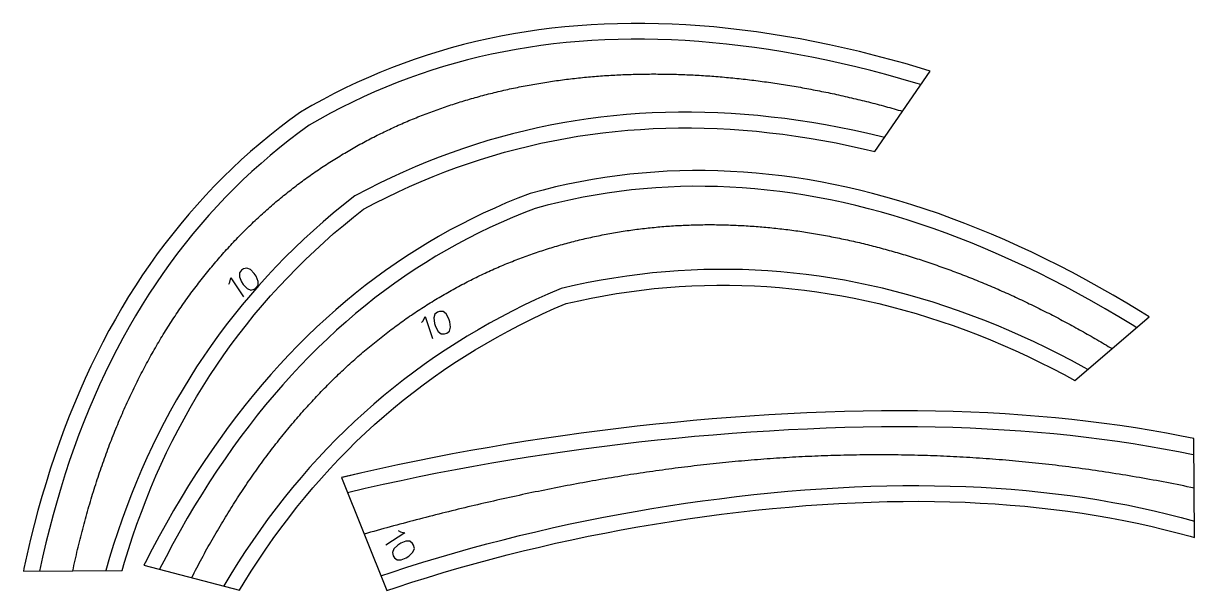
# Model space of a CAD drawing. Extents: x 1 to 96, y -465 to 46.
# Drawn here: x 1.3 to 94.2, y -309.8 to -264.9 of the extents above; entities that cross this region are included whole.
import ezdxf

# ---------------------------------------------------------------- set-up
doc = ezdxf.new("R2010")
doc.units = 0
doc.layers.add('11', color=216, linetype='CONTINUOUS')

msp = doc.modelspace()

# ---------------------------------------------------------------- linework, layer by layer
at = {"layer": '11'}
for points in [[(73.25, -268.64), (72.467, -268.403), (71.247, -268.051), (70.035, -267.716), (68.831, -267.401), (67.635, -267.103), (66.445, -266.825), (65.264, -266.565), (64.09, -266.323), (62.923, -266.1), (61.764, -265.895), (60.613, -265.709), (59.469, -265.542), (58.333, -265.393), (57.204, -265.263), (56.083, -265.151), (54.97, -265.058), (53.864, -264.983), (52.765, -264.927), (51.674, -264.89), (50.591, -264.871), (49.515, -264.87), (48.447, -264.888), (47.387, -264.925), (46.333, -264.98), (45.288, -265.053), (44.25, -265.146), (43.22, -265.256), (42.197, -265.386), (41.181, -265.534), (40.174, -265.7), (39.173, -265.885), (38.181, -266.088), (37.196, -266.31), (36.218, -266.551), (35.248, -266.81), (34.286, -267.088), (33.331, -267.384), (32.384, -267.699), (31.444, -268.032), (30.512, -268.384), (29.587, -268.754), (28.67, -269.143), (27.761, -269.551), (26.859, -269.977), (25.964, -270.421), (25.078, -270.884), (24.198, -271.366), (23.288, -271.891), (22.438, -272.509), (21.64, -273.117), (20.856, -273.738), (20.087, -274.375), (19.331, -275.025), (18.588, -275.69), (17.86, -276.37), (17.146, -277.064), (16.445, -277.773), (15.758, -278.495), (15.085, -279.233), (14.427, -279.985), (13.781, -280.751), (13.15, -281.532), (12.533, -282.327), (11.929, -283.136), (11.34, -283.96), (10.764, -284.799), (10.202, -285.652), (9.654, -286.519), (9.12, -287.401), (8.6, -288.297), (8.093, -289.208), (7.601, -290.133), (7.122, -291.073), (6.657, -292.027), (6.206, -292.995), (5.769, -293.978), (5.346, -294.976), (4.936, -295.988), (4.541, -297.014), (4.159, -298.055), (3.791, -299.11), (3.438, -300.18), (3.098, -301.264), (2.771, -302.362), (2.459, -303.475), (2.161, -304.603), (1.876, -305.744), (1.605, -306.901), (1.349, -308.072), (1.307, -308.275)], [(72.504, -269.721), (72.112, -269.602), (70.907, -269.253), (69.711, -268.923), (68.522, -268.612), (67.341, -268.318), (66.168, -268.044), (65.003, -267.787), (63.846, -267.549), (62.697, -267.329), (61.556, -267.128), (60.423, -266.945), (59.298, -266.78), (58.18, -266.634), (57.071, -266.506), (55.969, -266.396), (54.876, -266.304), (53.79, -266.231), (52.712, -266.176), (51.642, -266.139), (50.58, -266.12), (49.526, -266.12), (48.479, -266.138), (47.441, -266.174), (46.41, -266.227), (45.387, -266.3), (44.372, -266.39), (43.365, -266.498), (42.365, -266.624), (41.373, -266.769), (40.389, -266.931), (39.413, -267.112), (38.444, -267.311), (37.483, -267.527), (36.529, -267.762), (35.583, -268.015), (34.644, -268.285), (33.713, -268.574), (32.79, -268.881), (31.874, -269.206), (30.965, -269.549), (30.064, -269.91), (29.17, -270.289), (28.283, -270.686), (27.404, -271.102), (26.532, -271.535), (25.667, -271.987), (24.811, -272.456), (23.97, -272.941), (23.184, -273.512), (22.407, -274.104), (21.643, -274.71), (20.892, -275.33), (20.155, -275.965), (19.432, -276.613), (18.722, -277.275), (18.026, -277.952), (17.343, -278.643), (16.673, -279.347), (16.017, -280.066), (15.375, -280.799), (14.746, -281.546), (14.13, -282.308), (13.528, -283.084), (12.939, -283.874), (12.363, -284.678), (11.801, -285.497), (11.252, -286.33), (10.717, -287.177), (10.195, -288.039), (9.686, -288.915), (9.191, -289.806), (8.709, -290.711), (8.241, -291.63), (7.786, -292.565), (7.344, -293.513), (6.915, -294.477), (6.501, -295.454), (6.099, -296.447), (5.711, -297.454), (5.336, -298.476), (4.975, -299.512), (4.627, -300.563), (4.293, -301.629), (3.972, -302.709), (3.665, -303.804), (3.371, -304.914), (3.091, -306.038), (2.824, -307.177), (2.586, -308.266)], [(5.226, -308.246), (5.272, -308.035), (5.317, -307.823), (5.364, -307.613), (5.41, -307.403), (5.458, -307.194), (5.506, -306.985), (5.554, -306.777), (5.603, -306.57), (5.652, -306.363), (5.702, -306.157), (5.752, -305.952), (5.802, -305.747), (5.854, -305.543), (5.905, -305.339), (5.957, -305.136), (6.01, -304.934), (6.063, -304.732), (6.117, -304.531), (6.171, -304.331), (6.225, -304.131), (6.28, -303.932), (6.336, -303.733), (6.392, -303.535), (6.448, -303.338), (6.505, -303.141), (6.562, -302.945), (6.62, -302.749), (6.678, -302.554), (6.737, -302.36), (6.796, -302.167), (6.856, -301.974), (6.916, -301.781), (6.977, -301.589), (7.038, -301.398), (7.099, -301.208), (7.161, -301.018), (7.224, -300.828), (7.287, -300.64), (7.35, -300.452), (7.414, -300.264), (7.478, -300.077), (7.543, -299.891), (7.608, -299.705), (7.674, -299.52), (7.74, -299.336), (7.806, -299.152), (7.873, -298.969), (7.941, -298.786), (8.009, -298.604), (8.077, -298.423), (8.146, -298.242), (8.215, -298.062), (8.285, -297.882), (8.355, -297.704), (8.425, -297.525), (8.496, -297.347), (8.568, -297.17), (8.64, -296.994), (8.712, -296.818), (8.785, -296.643), (8.858, -296.468), (8.931, -296.294), (9.005, -296.12), (9.08, -295.947), (9.155, -295.775), (9.23, -295.603), (9.306, -295.432), (9.382, -295.262), (9.459, -295.092), (9.536, -294.922), (9.613, -294.754), (9.691, -294.586), (9.769, -294.418), (9.848, -294.251), (9.927, -294.085), (10.007, -293.919), (10.087, -293.754), (10.167, -293.59), (10.248, -293.426), (10.329, -293.262), (10.411, -293.099), (10.493, -292.937), (10.575, -292.776), (10.658, -292.615), (10.742, -292.454), (10.825, -292.295), (10.909, -292.135), (10.994, -291.977), (11.079, -291.819), (11.164, -291.661), (11.25, -291.505), (11.336, -291.348), (11.423, -291.193), (11.51, -291.038), (11.597, -290.883), (11.685, -290.729), (11.773, -290.576), (11.862, -290.423), (11.951, -290.271), (12.04, -290.119), (12.13, -289.968), (12.22, -289.818), (12.31, -289.668), (12.401, -289.519), (12.493, -289.37), (12.584, -289.222), (12.676, -289.075), (12.769, -288.928), (12.862, -288.782), (12.955, -288.636), (13.049, -288.491), (13.143, -288.346), (13.237, -288.202), (13.332, -288.059), (13.427, -287.916), (13.523, -287.773), (13.619, -287.632), (13.715, -287.491), (13.812, -287.35), (13.909, -287.21), (14.006, -287.071), (14.104, -286.932), (14.202, -286.794), (14.301, -286.656), (14.4, -286.519), (14.499, -286.382), (14.599, -286.246), (14.699, -286.111), (14.799, -285.976), (14.9, -285.842), (15.001, -285.708), (15.103, -285.575), (15.205, -285.443), (15.307, -285.311), (15.41, -285.179), (15.513, -285.048), (15.616, -284.918), (15.72, -284.788), (15.824, -284.659), (15.928, -284.531), (16.033, -284.403), (16.138, -284.275), (16.244, -284.148), (16.349, -284.022), (16.456, -283.896), (16.562, -283.771), (16.669, -283.646), (16.776, -283.522), (16.884, -283.399), (16.992, -283.276), (17.1, -283.154), (17.209, -283.032), (17.318, -282.911), (17.427, -282.79), (17.537, -282.67), (17.647, -282.55), (17.757, -282.431), (17.868, -282.313), (17.979, -282.195), (18.09, -282.077), (18.202, -281.961), (18.314, -281.844), (18.426, -281.729), (18.539, -281.613), (18.652, -281.499), (18.765, -281.385), (18.879, -281.271), (18.993, -281.158), (19.107, -281.046), (19.222, -280.934), (19.337, -280.823), (19.452, -280.712), (19.568, -280.602), (19.684, -280.492), (19.8, -280.383), (19.917, -280.275), (20.034, -280.167), (20.151, -280.059), (20.269, -279.953), (20.387, -279.846), (20.505, -279.74), (20.623, -279.635), (20.742, -279.53), (20.861, -279.426), (20.981, -279.323), (21.101, -279.22), (21.221, -279.117), (21.341, -279.015), (21.462, -278.914), (21.583, -278.813), (21.704, -278.712), (21.826, -278.613), (21.948, -278.513), (22.07, -278.415), (22.193, -278.316), (22.316, -278.219), (22.439, -278.122), (22.562, -278.025), (22.686, -277.929), (22.81, -277.833), (22.934, -277.739), (23.059, -277.644), (23.184, -277.55), (23.309, -277.457), (23.435, -277.364), (23.561, -277.272), (23.687, -277.18), (23.813, -277.089), (23.94, -276.998), (24.067, -276.908), (24.194, -276.818), (24.322, -276.729), (24.449, -276.641), (24.578, -276.553), (24.706, -276.465), (24.835, -276.378), (24.964, -276.292), (25.093, -276.206), (25.222, -276.12), (25.352, -276.035), (25.482, -275.951), (25.613, -275.867), (25.743, -275.784), (25.874, -275.701), (26.005, -275.619), (26.137, -275.537), (26.269, -275.456), (26.401, -275.375), (26.533, -275.295), (26.665, -275.216), (26.798, -275.137), (26.931, -275.058), (27.065, -274.98), (27.198, -274.902), (27.332, -274.825), (27.466, -274.749), (27.601, -274.673), (27.735, -274.597), (27.87, -274.523), (28.005, -274.448), (28.141, -274.374), (28.277, -274.301), (28.413, -274.228), (28.549, -274.156), (28.685, -274.084), (28.822, -274.013), (28.959, -273.942), (29.096, -273.871), (29.234, -273.802), (29.371, -273.732), (29.509, -273.664), (29.647, -273.595), (29.786, -273.528), (29.925, -273.46), (30.064, -273.394), (30.203, -273.328), (30.342, -273.262), (30.482, -273.197), (30.622, -273.132), (30.762, -273.068), (30.902, -273.004), (31.043, -272.941), (31.184, -272.879), (31.325, -272.816), (31.466, -272.755), (31.608, -272.694), (31.75, -272.633), (31.892, -272.573), (32.034, -272.513), (32.176, -272.454), (32.319, -272.396), (32.462, -272.338), (32.605, -272.28), (32.749, -272.223), (32.892, -272.166), (33.036, -272.11), (33.18, -272.055), (33.324, -272), (33.469, -271.945), (33.614, -271.891), (33.759, -271.837), (33.904, -271.784), (34.049, -271.732), (34.195, -271.68), (34.341, -271.628), (34.487, -271.577), (34.633, -271.526), (34.779, -271.476), (34.926, -271.427), (35.073, -271.377), (35.22, -271.329), (35.367, -271.281), (35.515, -271.233), (35.662, -271.186), (35.81, -271.139), (35.958, -271.093), (36.107, -271.047), (36.255, -271.002), (36.404, -270.958), (36.553, -270.913), (36.702, -270.87), (36.851, -270.826), (37.001, -270.784), (37.15, -270.741), (37.3, -270.7), (37.45, -270.658), (37.601, -270.618), (37.751, -270.577), (37.902, -270.537), (38.053, -270.498), (38.204, -270.459), (38.355, -270.421), (38.506, -270.383), (38.658, -270.346), (38.81, -270.309), (38.962, -270.272), (39.114, -270.236), (39.266, -270.201), (39.419, -270.166), (39.571, -270.131), (39.724, -270.097), (39.877, -270.064), (40.031, -270.031), (40.184, -269.998), (40.338, -269.966), (40.491, -269.934), (40.645, -269.903), (40.799, -269.872), (40.954, -269.842), (41.108, -269.813), (41.263, -269.783), (41.418, -269.754), (41.573, -269.726), (41.728, -269.698), (41.883, -269.671), (42.038, -269.644), (42.194, -269.618), (42.35, -269.592), (42.506, -269.566), (42.662, -269.541), (42.818, -269.517), (42.974, -269.493), (43.131, -269.469), (43.288, -269.446), (43.445, -269.423), (43.602, -269.401), (43.759, -269.379), (43.916, -269.358), (44.074, -269.337), (44.231, -269.317), (44.389, -269.297), (44.547, -269.278), (44.705, -269.259), (44.864, -269.24), (45.022, -269.222), (45.18, -269.205), (45.339, -269.187), (45.498, -269.171), (45.657, -269.155), (45.816, -269.139), (45.975, -269.124), (46.135, -269.109), (46.294, -269.095), (46.454, -269.081), (46.614, -269.067), (46.774, -269.054), (46.934, -269.042), (47.094, -269.03), (47.254, -269.018), (47.415, -269.007), (47.575, -268.997), (47.736, -268.986), (47.897, -268.977), (48.058, -268.967), (48.219, -268.958), (48.38, -268.95), (48.541, -268.942), (48.703, -268.935), (48.864, -268.928), (49.026, -268.921), (49.188, -268.915), (49.35, -268.909), (49.512, -268.904), (49.674, -268.899), (49.836, -268.895), (49.999, -268.891), (50.161, -268.888), (50.324, -268.885), (50.487, -268.882), (50.65, -268.88), (50.813, -268.878), (50.976, -268.877), (51.139, -268.876), (51.302, -268.876), (51.466, -268.876), (51.629, -268.877), (51.793, -268.878), (51.957, -268.879), (52.12, -268.881), (52.284, -268.883), (52.448, -268.886), (52.612, -268.889), (52.777, -268.893), (52.941, -268.897), (53.105, -268.902), (53.27, -268.907), (53.435, -268.912), (53.599, -268.918), (53.764, -268.924), (53.929, -268.931), (54.094, -268.938), (54.259, -268.946), (54.424, -268.954), (54.589, -268.962), (54.755, -268.971), (54.92, -268.981), (55.086, -268.991), (55.251, -269.001), (55.417, -269.011), (55.583, -269.022), (55.749, -269.034), (55.914, -269.046), (56.08, -269.058), (56.247, -269.071), (56.413, -269.084), (56.579, -269.098), (56.745, -269.112), (56.912, -269.127), (57.078, -269.142), (57.245, -269.157), (57.411, -269.173), (57.578, -269.189), (57.744, -269.206), (57.911, -269.223), (58.078, -269.24), (58.245, -269.258), (58.412, -269.277), (58.579, -269.295), (58.746, -269.315), (58.913, -269.334), (59.081, -269.354), (59.248, -269.375), (59.415, -269.396), (59.583, -269.417), (59.75, -269.439), (59.918, -269.461), (60.085, -269.484), (60.253, -269.507), (60.421, -269.53), (60.588, -269.554), (60.756, -269.578), (60.924, -269.603), (61.092, -269.628), (61.26, -269.653), (61.428, -269.679), (61.596, -269.706), (61.764, -269.732), (61.932, -269.76), (62.1, -269.787), (62.269, -269.815), (62.437, -269.844), (62.605, -269.872), (62.773, -269.902), (62.942, -269.931), (63.11, -269.961), (63.279, -269.992), (63.447, -270.023), (63.616, -270.054), (63.784, -270.086), (63.953, -270.118), (64.122, -270.15), (64.29, -270.183), (64.459, -270.216), (64.628, -270.25), (64.796, -270.284), (64.965, -270.319), (65.134, -270.354), (65.303, -270.389), (65.472, -270.425), (65.64, -270.461), (65.809, -270.498), (65.978, -270.535), (66.147, -270.572), (66.316, -270.61), (66.485, -270.648), (66.654, -270.687), (66.823, -270.726), (66.992, -270.765), (67.161, -270.805), (67.33, -270.845), (67.499, -270.885), (67.668, -270.926), (67.837, -270.968), (68.006, -271.01), (68.175, -271.052), (68.344, -271.094), (68.514, -271.137), (68.683, -271.181), (68.852, -271.224), (69.021, -271.269), (69.19, -271.313), (69.359, -271.358), (69.528, -271.403), (69.697, -271.449), (69.866, -271.495), (70.036, -271.542), (70.205, -271.589), (70.374, -271.636), (70.543, -271.684), (70.712, -271.732), (70.881, -271.78), (71.05, -271.829)], [(69.609, -273.917), (69.289, -273.837), (68.194, -273.578), (67.102, -273.337), (66.014, -273.115), (64.93, -272.912), (63.85, -272.727), (62.774, -272.561), (61.702, -272.413), (60.634, -272.284), (59.569, -272.173), (58.509, -272.081), (57.453, -272.007), (56.4, -271.952), (55.351, -271.916), (54.307, -271.899), (53.266, -271.9), (52.23, -271.919), (51.197, -271.958), (50.169, -272.015), (49.145, -272.091), (48.124, -272.185), (47.108, -272.298), (46.097, -272.43), (45.089, -272.581), (44.085, -272.75), (43.086, -272.938), (42.091, -273.144), (41.101, -273.37), (40.114, -273.614), (39.132, -273.876), (38.155, -274.158), (37.181, -274.458), (36.212, -274.777), (35.248, -275.114), (34.288, -275.47), (33.333, -275.844), (32.382, -276.238), (31.435, -276.649), (30.493, -277.08), (29.556, -277.528), (28.623, -277.996), (27.6, -278.531), (26.695, -279.248), (25.888, -279.91), (25.097, -280.584), (24.321, -281.269), (23.56, -281.966), (22.814, -282.675), (22.083, -283.396), (21.367, -284.128), (20.667, -284.872), (19.982, -285.627), (19.312, -286.395), (18.657, -287.173), (18.018, -287.963), (17.394, -288.765), (16.785, -289.579), (16.191, -290.404), (15.613, -291.24), (15.05, -292.088), (14.503, -292.947), (13.971, -293.818), (13.454, -294.7), (12.953, -295.594), (12.467, -296.499), (11.997, -297.415), (11.542, -298.342), (11.102, -299.281), (10.678, -300.232), (10.269, -301.193), (9.876, -302.166), (9.498, -303.149), (9.135, -304.144), (8.788, -305.151), (8.456, -306.168), (8.14, -307.197), (7.841, -308.227)], [(9.146, -308.218), (9.338, -307.554), (9.648, -306.546), (9.973, -305.548), (10.314, -304.562), (10.669, -303.588), (11.039, -302.624), (11.424, -301.672), (11.824, -300.731), (12.239, -299.801), (12.669, -298.883), (13.114, -297.976), (13.574, -297.08), (14.049, -296.195), (14.539, -295.322), (15.044, -294.46), (15.564, -293.609), (16.098, -292.769), (16.648, -291.941), (17.213, -291.124), (17.793, -290.318), (18.387, -289.524), (18.997, -288.741), (19.621, -287.969), (20.261, -287.208), (20.916, -286.459), (21.585, -285.72), (22.269, -284.993), (22.969, -284.278), (23.683, -283.574), (24.413, -282.88), (25.157, -282.199), (25.916, -281.528), (26.69, -280.869), (27.48, -280.221), (28.284, -279.584), (29.192, -279.108), (30.105, -278.651), (31.023, -278.212), (31.944, -277.791), (32.87, -277.388), (33.799, -277.004), (34.733, -276.638), (35.672, -276.29), (36.614, -275.96), (37.561, -275.649), (38.512, -275.356), (39.467, -275.081), (40.426, -274.824), (41.389, -274.586), (42.357, -274.366), (43.329, -274.164), (44.305, -273.981), (45.285, -273.815), (46.27, -273.668), (47.258, -273.539), (48.251, -273.429), (49.248, -273.336), (50.25, -273.262), (51.255, -273.207), (52.265, -273.169), (53.279, -273.15), (54.297, -273.149), (55.319, -273.166), (56.346, -273.201), (57.377, -273.255), (58.412, -273.327), (59.451, -273.417), (60.494, -273.526), (61.542, -273.653), (62.594, -273.798), (63.65, -273.961), (64.71, -274.142), (65.774, -274.342), (66.843, -274.56), (67.916, -274.796), (68.85, -275.017)], [(90.619, -288.132), (89.924, -287.7), (88.838, -287.044), (87.754, -286.407), (86.672, -285.79), (85.593, -285.194), (84.517, -284.617), (83.443, -284.06), (82.371, -283.522), (81.302, -283.005), (80.236, -282.508), (79.172, -282.03), (78.11, -281.572), (77.051, -281.134), (75.995, -280.716), (74.941, -280.318), (73.889, -279.94), (72.84, -279.582), (71.794, -279.243), (70.75, -278.925), (69.708, -278.626), (68.669, -278.347), (67.633, -278.088), (66.599, -277.849), (65.567, -277.629), (64.539, -277.43), (63.512, -277.25), (62.488, -277.091), (61.467, -276.951), (60.448, -276.831), (59.431, -276.731), (58.417, -276.65), (57.406, -276.59), (56.397, -276.55), (55.39, -276.529), (54.386, -276.528), (53.385, -276.547), (52.386, -276.586), (51.389, -276.645), (50.395, -276.724), (49.404, -276.823), (48.415, -276.941), (47.429, -277.079), (46.445, -277.238), (45.463, -277.416), (44.484, -277.614), (43.508, -277.831), (42.534, -278.069), (41.518, -278.341), (40.537, -278.718), (39.61, -279.098), (38.692, -279.496), (37.783, -279.911), (36.885, -280.344), (35.996, -280.794), (35.116, -281.262), (34.247, -281.747), (33.386, -282.251), (32.536, -282.771), (31.695, -283.309), (30.864, -283.865), (30.043, -284.438), (29.231, -285.029), (28.429, -285.637), (27.636, -286.263), (26.854, -286.906), (26.08, -287.567), (25.317, -288.245), (24.563, -288.941), (23.819, -289.655), (23.084, -290.386), (22.359, -291.135), (21.644, -291.901), (20.939, -292.685), (20.243, -293.486), (19.556, -294.305), (18.88, -295.141), (18.213, -295.995), (17.556, -296.866), (16.908, -297.755), (16.27, -298.662), (15.642, -299.586), (15.023, -300.527), (14.414, -301.487), (13.814, -302.463), (13.225, -303.457), (12.645, -304.469), (12.074, -305.499), (11.514, -306.545), (10.962, -307.61), (10.87, -307.795)], [(89.62, -288.982), (89.271, -288.766), (88.198, -288.118), (87.128, -287.489), (86.06, -286.88), (84.995, -286.291), (83.934, -285.722), (82.875, -285.173), (81.819, -284.644), (80.766, -284.134), (79.716, -283.644), (78.668, -283.174), (77.624, -282.724), (76.582, -282.293), (75.544, -281.882), (74.508, -281.491), (73.476, -281.12), (72.446, -280.768), (71.419, -280.436), (70.395, -280.123), (69.374, -279.83), (68.356, -279.557), (67.341, -279.303), (66.328, -279.069), (65.319, -278.854), (64.312, -278.659), (63.308, -278.484), (62.307, -278.327), (61.309, -278.191), (60.313, -278.074), (59.321, -277.976), (58.331, -277.898), (57.343, -277.839), (56.359, -277.799), (55.377, -277.779), (54.398, -277.778), (53.421, -277.797), (52.447, -277.835), (51.476, -277.892), (50.507, -277.969), (49.54, -278.065), (48.576, -278.181), (47.615, -278.315), (46.655, -278.47), (45.699, -278.643), (44.744, -278.836), (43.792, -279.049), (42.844, -279.28), (41.905, -279.531), (40.999, -279.88), (40.095, -280.25), (39.2, -280.638), (38.314, -281.043), (37.438, -281.464), (36.572, -281.904), (35.715, -282.36), (34.867, -282.833), (34.028, -283.323), (33.199, -283.831), (32.38, -284.355), (31.569, -284.897), (30.768, -285.456), (29.976, -286.032), (29.194, -286.626), (28.421, -287.236), (27.657, -287.864), (26.902, -288.509), (26.156, -289.172), (25.42, -289.852), (24.692, -290.549), (23.974, -291.264), (23.265, -291.996), (22.566, -292.746), (21.875, -293.513), (21.194, -294.297), (20.521, -295.099), (19.858, -295.919), (19.204, -296.756), (18.56, -297.611), (17.924, -298.483), (17.298, -299.373), (16.681, -300.28), (16.073, -301.206), (15.474, -302.149), (14.885, -303.109), (14.305, -304.087), (13.734, -305.083), (13.172, -306.097), (12.62, -307.128), (12.107, -308.117)], [(14.663, -308.782), (14.761, -308.589), (14.86, -308.397), (14.959, -308.206), (15.059, -308.015), (15.159, -307.826), (15.259, -307.636), (15.359, -307.448), (15.46, -307.26), (15.561, -307.074), (15.663, -306.887), (15.764, -306.702), (15.866, -306.517), (15.969, -306.333), (16.071, -306.15), (16.174, -305.967), (16.277, -305.786), (16.381, -305.604), (16.484, -305.424), (16.589, -305.244), (16.693, -305.066), (16.798, -304.887), (16.903, -304.71), (17.008, -304.533), (17.113, -304.357), (17.219, -304.182), (17.325, -304.007), (17.432, -303.833), (17.539, -303.66), (17.646, -303.488), (17.753, -303.316), (17.861, -303.145), (17.968, -302.975), (18.077, -302.805), (18.185, -302.636), (18.294, -302.468), (18.403, -302.301), (18.512, -302.134), (18.622, -301.968), (18.732, -301.803), (18.842, -301.638), (18.952, -301.474), (19.063, -301.311), (19.174, -301.149), (19.285, -300.987), (19.397, -300.826), (19.509, -300.666), (19.621, -300.506), (19.733, -300.347), (19.846, -300.189), (19.959, -300.031), (20.072, -299.875), (20.186, -299.719), (20.299, -299.563), (20.413, -299.408), (20.528, -299.254), (20.642, -299.101), (20.757, -298.949), (20.872, -298.797), (20.987, -298.645), (21.103, -298.495), (21.219, -298.345), (21.335, -298.196), (21.452, -298.047), (21.568, -297.9), (21.685, -297.753), (21.802, -297.606), (21.92, -297.461), (22.038, -297.316), (22.156, -297.171), (22.274, -297.028), (22.392, -296.885), (22.511, -296.743), (22.63, -296.601), (22.749, -296.46), (22.869, -296.32), (22.988, -296.181), (23.108, -296.042), (23.229, -295.904), (23.349, -295.766), (23.47, -295.629), (23.591, -295.493), (23.712, -295.358), (23.834, -295.223), (23.955, -295.089), (24.077, -294.956), (24.2, -294.823), (24.322, -294.691), (24.445, -294.56), (24.568, -294.429), (24.691, -294.299), (24.814, -294.17), (24.938, -294.041), (25.062, -293.913), (25.186, -293.786), (25.31, -293.659), (25.435, -293.534), (25.56, -293.408), (25.685, -293.284), (25.81, -293.16), (25.936, -293.036), (26.062, -292.914), (26.188, -292.792), (26.314, -292.671), (26.44, -292.55), (26.567, -292.43), (26.694, -292.311), (26.821, -292.192), (26.948, -292.074), (27.076, -291.957), (27.204, -291.84), (27.332, -291.724), (27.46, -291.609), (27.589, -291.494), (27.717, -291.38), (27.846, -291.267), (27.975, -291.154), (28.105, -291.042), (28.234, -290.931), (28.364, -290.82), (28.494, -290.71), (28.624, -290.601), (28.755, -290.492), (28.885, -290.384), (29.016, -290.276), (29.147, -290.169), (29.279, -290.063), (29.41, -289.958), (29.542, -289.853), (29.674, -289.749), (29.806, -289.645), (29.938, -289.542), (30.071, -289.44), (30.203, -289.338), (30.336, -289.237), (30.469, -289.137), (30.603, -289.037), (30.736, -288.938), (30.87, -288.84), (31.004, -288.742), (31.138, -288.645), (31.273, -288.548), (31.407, -288.452), (31.542, -288.357), (31.677, -288.262), (31.812, -288.168), (31.947, -288.075), (32.083, -287.982), (32.218, -287.89), (32.354, -287.799), (32.49, -287.708), (32.627, -287.618), (32.763, -287.528), (32.9, -287.439), (33.037, -287.351), (33.174, -287.263), (33.311, -287.176), (33.448, -287.09), (33.586, -287.004), (33.723, -286.919), (33.861, -286.834), (34, -286.75), (34.138, -286.667), (34.276, -286.584), (34.415, -286.502), (34.554, -286.421), (34.693, -286.34), (34.832, -286.26), (34.971, -286.18), (35.111, -286.102), (35.251, -286.023), (35.39, -285.945), (35.531, -285.868), (35.671, -285.792), (35.811, -285.716), (35.952, -285.641), (36.093, -285.566), (36.233, -285.492), (36.374, -285.419), (36.516, -285.346), (36.657, -285.274), (36.799, -285.202), (36.94, -285.131), (37.082, -285.061), (37.224, -284.991), (37.367, -284.922), (37.509, -284.853), (37.652, -284.785), (37.794, -284.718), (37.937, -284.651), (38.08, -284.585), (38.223, -284.52), (38.367, -284.455), (38.51, -284.39), (38.654, -284.327), (38.798, -284.263), (38.942, -284.201), (39.086, -284.139), (39.23, -284.078), (39.374, -284.017), (39.519, -283.957), (39.664, -283.897), (39.808, -283.838), (39.953, -283.78), (40.098, -283.722), (40.244, -283.665), (40.389, -283.608), (40.535, -283.552), (40.68, -283.497), (40.826, -283.442), (40.972, -283.388), (41.118, -283.334), (41.265, -283.281), (41.411, -283.229), (41.558, -283.177), (41.704, -283.126), (41.851, -283.075), (41.998, -283.025), (42.145, -282.975), (42.292, -282.926), (42.44, -282.878), (42.587, -282.83), (42.735, -282.783), (42.883, -282.736), (43.031, -282.69), (43.179, -282.645), (43.327, -282.6), (43.475, -282.555), (43.623, -282.512), (43.772, -282.469), (43.92, -282.426), (44.069, -282.384), (44.218, -282.342), (44.367, -282.302), (44.516, -282.261), (44.665, -282.222), (44.815, -282.182), (44.964, -282.144), (45.114, -282.106), (45.264, -282.068), (45.413, -282.031), (45.563, -281.995), (45.713, -281.959), (45.864, -281.924), (46.014, -281.89), (46.164, -281.855), (46.315, -281.822), (46.465, -281.789), (46.616, -281.757), (46.767, -281.725), (46.918, -281.694), (47.069, -281.663), (47.22, -281.633), (47.371, -281.603), (47.523, -281.574), (47.674, -281.546), (47.826, -281.518), (47.978, -281.49), (48.129, -281.464), (48.281, -281.437), (48.433, -281.412), (48.585, -281.387), (48.737, -281.362), (48.89, -281.338), (49.042, -281.314), (49.195, -281.291), (49.347, -281.269), (49.5, -281.247), (49.652, -281.226), (49.805, -281.205), (49.958, -281.185), (50.111, -281.165), (50.264, -281.146), (50.418, -281.128), (50.571, -281.11), (50.724, -281.092), (50.878, -281.075), (51.031, -281.059), (51.185, -281.043), (51.339, -281.028), (51.492, -281.013), (51.646, -280.999), (51.8, -280.985), (51.954, -280.972), (52.108, -280.959), (52.263, -280.947), (52.417, -280.935), (52.571, -280.924), (52.726, -280.914), (52.88, -280.904), (53.035, -280.894), (53.189, -280.886), (53.344, -280.877), (53.499, -280.869), (53.654, -280.862), (53.809, -280.855), (53.964, -280.849), (54.119, -280.843), (54.274, -280.838), (54.429, -280.833), (54.584, -280.829), (54.74, -280.826), (54.895, -280.822), (55.051, -280.82), (55.206, -280.818), (55.362, -280.816), (55.517, -280.815), (55.673, -280.815), (55.829, -280.815), (55.985, -280.815), (56.141, -280.816), (56.297, -280.818), (56.453, -280.82), (56.609, -280.823), (56.765, -280.826), (56.921, -280.829), (57.077, -280.834), (57.233, -280.838), (57.39, -280.843), (57.546, -280.849), (57.703, -280.855), (57.859, -280.862), (58.016, -280.869), (58.172, -280.877), (58.329, -280.885), (58.485, -280.894), (58.642, -280.903), (58.799, -280.913), (58.956, -280.923), (59.113, -280.934), (59.269, -280.945), (59.426, -280.957), (59.583, -280.969), (59.74, -280.982), (59.897, -280.995), (60.054, -281.009), (60.212, -281.023), (60.369, -281.038), (60.526, -281.053), (60.683, -281.069), (60.84, -281.085), (60.998, -281.102), (61.155, -281.119), (61.312, -281.137), (61.47, -281.155), (61.627, -281.174), (61.785, -281.193), (61.942, -281.212), (62.1, -281.233), (62.257, -281.253), (62.415, -281.275), (62.572, -281.296), (62.73, -281.318), (62.887, -281.341), (63.045, -281.364), (63.203, -281.388), (63.36, -281.412), (63.518, -281.436), (63.676, -281.461), (63.833, -281.487), (63.991, -281.513), (64.149, -281.539), (64.307, -281.566), (64.465, -281.594), (64.622, -281.622), (64.78, -281.65), (64.938, -281.679), (65.096, -281.708), (65.254, -281.738), (65.412, -281.769), (65.569, -281.799), (65.727, -281.831), (65.885, -281.862), (66.043, -281.895), (66.201, -281.927), (66.359, -281.96), (66.517, -281.994), (66.675, -282.028), (66.833, -282.063), (66.99, -282.098), (67.148, -282.133), (67.306, -282.169), (67.464, -282.206), (67.622, -282.242), (67.78, -282.28), (67.938, -282.318), (68.096, -282.356), (68.254, -282.395), (68.412, -282.434), (68.569, -282.474), (68.727, -282.514), (68.885, -282.554), (69.043, -282.595), (69.201, -282.637), (69.359, -282.679), (69.516, -282.721), (69.674, -282.764), (69.832, -282.807), (69.99, -282.851), (70.148, -282.895), (70.305, -282.94), (70.463, -282.985), (70.621, -283.031), (70.778, -283.077), (70.936, -283.123), (71.094, -283.17), (71.251, -283.218), (71.409, -283.266), (71.566, -283.314), (71.724, -283.363), (71.882, -283.412), (72.039, -283.462), (72.197, -283.512), (72.354, -283.562), (72.511, -283.613), (72.669, -283.665), (72.826, -283.716), (72.983, -283.769), (73.141, -283.821), (73.298, -283.875), (73.455, -283.928), (73.612, -283.982), (73.77, -284.037), (73.927, -284.092), (74.084, -284.147), (74.241, -284.203), (74.398, -284.259), (74.555, -284.316), (74.712, -284.373), (74.869, -284.43), (75.026, -284.488), (75.182, -284.547), (75.339, -284.605), (75.496, -284.665), (75.653, -284.724), (75.809, -284.784), (75.966, -284.845), (76.122, -284.906), (76.279, -284.967), (76.435, -285.029), (76.592, -285.091), (76.748, -285.154), (76.904, -285.217), (77.061, -285.281), (77.217, -285.345), (77.373, -285.409), (77.529, -285.474), (77.685, -285.539), (77.841, -285.605), (77.997, -285.671), (78.153, -285.737), (78.309, -285.804), (78.464, -285.871), (78.62, -285.939), (78.776, -286.007), (78.931, -286.075), (79.087, -286.144), (79.242, -286.214), (79.398, -286.283), (79.553, -286.354), (79.708, -286.424), (79.863, -286.495), (80.018, -286.567), (80.174, -286.638), (80.328, -286.711), (80.483, -286.783), (80.638, -286.856), (80.793, -286.93), (80.948, -287.004), (81.102, -287.078), (81.257, -287.152), (81.411, -287.227), (81.566, -287.303), (81.72, -287.379), (81.874, -287.455), (82.028, -287.532), (82.182, -287.609), (82.336, -287.686), (82.49, -287.764), (82.644, -287.842), (82.798, -287.921), (82.952, -288), (83.105, -288.079), (83.259, -288.159), (83.412, -288.239), (83.565, -288.32), (83.719, -288.401), (83.872, -288.482), (84.025, -288.564), (84.178, -288.646), (84.331, -288.729), (84.483, -288.812), (84.636, -288.895), (84.789, -288.979), (84.941, -289.063), (85.094, -289.148), (85.246, -289.232), (85.398, -289.318), (85.55, -289.403), (85.702, -289.489), (85.854, -289.576), (86.006, -289.663), (86.158, -289.75), (86.309, -289.837), (86.461, -289.925), (86.612, -290.013), (86.764, -290.102), (86.915, -290.191), (87.066, -290.281), (87.217, -290.37), (87.368, -290.461), (87.519, -290.551), (87.669, -290.642)], [(85.737, -292.286), (85.449, -292.126), (84.458, -291.592), (83.465, -291.077), (82.472, -290.581), (81.478, -290.104), (80.483, -289.646), (79.486, -289.207), (78.489, -288.787), (77.49, -288.385), (76.491, -288.003), (75.49, -287.64), (74.489, -287.295), (73.486, -286.97), (72.483, -286.663), (71.479, -286.376), (70.473, -286.108), (69.467, -285.859), (68.46, -285.628), (67.451, -285.417), (66.442, -285.226), (65.433, -285.053), (64.422, -284.899), (63.41, -284.764), (62.398, -284.649), (61.385, -284.553), (60.371, -284.476), (59.357, -284.418), (58.341, -284.379), (57.326, -284.359), (56.309, -284.359), (55.292, -284.378), (54.274, -284.416), (53.256, -284.473), (52.237, -284.549), (51.217, -284.644), (50.198, -284.759), (49.177, -284.892), (48.156, -285.045), (47.135, -285.217), (46.113, -285.408), (45.091, -285.618), (43.965, -285.87), (42.905, -286.328), (41.955, -286.759), (41.016, -287.205), (40.089, -287.666), (39.173, -288.143), (38.269, -288.635), (37.377, -289.141), (36.496, -289.663), (35.627, -290.201), (34.77, -290.753), (33.924, -291.321), (33.09, -291.903), (32.268, -292.501), (31.458, -293.114), (30.659, -293.742), (29.872, -294.385), (29.097, -295.044), (28.334, -295.717), (27.583, -296.405), (26.844, -297.109), (26.117, -297.827), (25.401, -298.561), (24.698, -299.309), (24.006, -300.072), (23.327, -300.85), (22.659, -301.644), (22.003, -302.452), (21.36, -303.274), (20.728, -304.112), (20.108, -304.965), (19.5, -305.832), (18.905, -306.714), (18.321, -307.611), (17.749, -308.522), (17.194, -309.441)], [(17.594, -285.541), (17.692, -285.375), (17.769, -285.017), (18.755, -286.536)], [(18.456, -309.769), (18.813, -309.178), (19.374, -308.284), (19.946, -307.405), (20.53, -306.54), (21.126, -305.691), (21.733, -304.856), (22.351, -304.036), (22.981, -303.231), (23.623, -302.44), (24.276, -301.664), (24.94, -300.903), (25.616, -300.157), (26.304, -299.425), (27.003, -298.708), (27.714, -298.006), (28.436, -297.319), (29.17, -296.647), (29.916, -295.989), (30.673, -295.346), (31.441, -294.717), (32.221, -294.104), (33.013, -293.505), (33.816, -292.921), (34.63, -292.352), (35.457, -291.798), (36.294, -291.258), (37.144, -290.733), (38.004, -290.223), (38.877, -289.727), (39.76, -289.246), (40.656, -288.781), (41.563, -288.329), (42.481, -287.893), (43.411, -287.471), (44.353, -287.064), (45.354, -286.84), (46.354, -286.635), (47.354, -286.448), (48.353, -286.28), (49.351, -286.13), (50.348, -286), (51.345, -285.888), (52.342, -285.795), (53.337, -285.72), (54.332, -285.664), (55.327, -285.627), (56.32, -285.609), (57.313, -285.609), (58.306, -285.629), (59.297, -285.666), (60.288, -285.723), (61.279, -285.798), (62.268, -285.892), (63.257, -286.005), (64.246, -286.137), (65.233, -286.287), (66.22, -286.456), (67.207, -286.643), (68.192, -286.85), (69.177, -287.075), (70.162, -287.318), (71.145, -287.581), (72.128, -287.862), (73.111, -288.162), (74.093, -288.481), (75.074, -288.818), (76.054, -289.174), (77.034, -289.549), (78.013, -289.943), (78.991, -290.355), (79.969, -290.786), (80.946, -291.236), (81.923, -291.704), (82.898, -292.191), (83.874, -292.697), (84.719, -293.153)], [(32.884, -288.564), (33.022, -288.429), (33.189, -288.103), (33.748, -289.826)], [(94.156, -297.774), (93.174, -297.572), (91.974, -297.343), (90.76, -297.128), (89.532, -296.927), (88.289, -296.739), (87.031, -296.566), (85.759, -296.406), (84.473, -296.26), (83.172, -296.128), (81.857, -296.01), (80.527, -295.905), (79.183, -295.815), (77.824, -295.738), (76.451, -295.676), (75.064, -295.627), (73.662, -295.592), (72.246, -295.571), (70.815, -295.564), (69.37, -295.57), (67.91, -295.591), (66.436, -295.625), (64.947, -295.674), (63.444, -295.736), (61.935, -295.81), (60.43, -295.895), (58.928, -295.991), (57.429, -296.098), (55.934, -296.215), (54.442, -296.343), (52.953, -296.482), (51.467, -296.632), (49.985, -296.792), (48.506, -296.963), (47.03, -297.145), (45.557, -297.338), (44.088, -297.541), (42.622, -297.755), (41.16, -297.98), (39.7, -298.216), (38.244, -298.462), (36.792, -298.719), (35.342, -298.987), (33.896, -299.266), (32.453, -299.555), (31.013, -299.855), (29.577, -300.166), (28.144, -300.488), (26.537, -300.863)], [(27.007, -302.035), (28.423, -301.706), (29.846, -301.387), (31.273, -301.078), (32.704, -300.78), (34.137, -300.492), (35.574, -300.216), (37.014, -299.949), (38.458, -299.694), (39.904, -299.449), (41.354, -299.215), (42.808, -298.992), (44.264, -298.779), (45.724, -298.577), (47.187, -298.385), (48.654, -298.205), (50.124, -298.035), (51.597, -297.875), (53.073, -297.726), (54.553, -297.588), (56.036, -297.461), (57.522, -297.344), (59.012, -297.238), (60.505, -297.143), (62.001, -297.058), (63.501, -296.984), (64.993, -296.923), (66.47, -296.875), (67.933, -296.841), (69.381, -296.82), (70.815, -296.814), (72.233, -296.821), (73.637, -296.842), (75.026, -296.876), (76.401, -296.925), (77.761, -296.987), (79.106, -297.063), (80.436, -297.152), (81.752, -297.255), (83.053, -297.372), (84.339, -297.503), (85.611, -297.647), (86.868, -297.805), (88.11, -297.976), (89.337, -298.161), (90.55, -298.36), (91.748, -298.573), (92.931, -298.799), (94.1, -299.038), (94.165, -299.052)], [(94.184, -301.693), (93.911, -301.636), (93.637, -301.58), (93.364, -301.524), (93.091, -301.469), (92.819, -301.415), (92.546, -301.362), (92.274, -301.309), (92.002, -301.256), (91.731, -301.205), (91.459, -301.154), (91.188, -301.103), (90.918, -301.054), (90.647, -301.005), (90.377, -300.956), (90.107, -300.908), (89.837, -300.861), (89.568, -300.815), (89.298, -300.769), (89.029, -300.724), (88.761, -300.679), (88.492, -300.635), (88.224, -300.592), (87.956, -300.549), (87.688, -300.507), (87.421, -300.466), (87.153, -300.425), (86.886, -300.385), (86.619, -300.345), (86.353, -300.306), (86.086, -300.268), (85.82, -300.23), (85.554, -300.193), (85.288, -300.156), (85.023, -300.121), (84.758, -300.085), (84.493, -300.051), (84.228, -300.017), (83.963, -299.983), (83.699, -299.951), (83.435, -299.918), (83.171, -299.887), (82.907, -299.856), (82.643, -299.826), (82.38, -299.796), (82.117, -299.767), (81.854, -299.738), (81.591, -299.71), (81.328, -299.683), (81.066, -299.656), (80.804, -299.63), (80.542, -299.605), (80.28, -299.58), (80.019, -299.556), (79.757, -299.532), (79.496, -299.509), (79.235, -299.486), (78.974, -299.464), (78.713, -299.443), (78.453, -299.422), (78.192, -299.402), (77.932, -299.382), (77.672, -299.363), (77.412, -299.345), (77.153, -299.327), (76.893, -299.31), (76.634, -299.293), (76.375, -299.277), (76.116, -299.262), (75.857, -299.247), (75.598, -299.232), (75.34, -299.219), (75.081, -299.205), (74.823, -299.193), (74.565, -299.181), (74.307, -299.169), (74.049, -299.158), (73.792, -299.148), (73.534, -299.138), (73.277, -299.129), (73.02, -299.12), (72.763, -299.112), (72.506, -299.105), (72.249, -299.098), (71.992, -299.091), (71.736, -299.085), (71.48, -299.08), (71.223, -299.075), (70.967, -299.071), (70.711, -299.068), (70.455, -299.065), (70.2, -299.062), (69.944, -299.06), (69.688, -299.059), (69.433, -299.058), (69.178, -299.057), (68.923, -299.058), (68.667, -299.059), (68.413, -299.06), (68.158, -299.062), (67.903, -299.064), (67.648, -299.067), (67.394, -299.071), (67.139, -299.075), (66.885, -299.079), (66.631, -299.084), (66.377, -299.09), (66.123, -299.096), (65.869, -299.103), (65.615, -299.11), (65.361, -299.118), (65.107, -299.126), (64.854, -299.135), (64.6, -299.144), (64.347, -299.154), (64.093, -299.165), (63.84, -299.176), (63.587, -299.187), (63.334, -299.199), (63.081, -299.211), (62.828, -299.224), (62.575, -299.238), (62.322, -299.252), (62.069, -299.267), (61.817, -299.282), (61.564, -299.297), (61.311, -299.313), (61.059, -299.33), (60.806, -299.347), (60.554, -299.365), (60.301, -299.383), (60.049, -299.402), (59.797, -299.421), (59.545, -299.44), (59.292, -299.46), (59.04, -299.481), (58.788, -299.502), (58.536, -299.524), (58.284, -299.546), (58.032, -299.569), (57.78, -299.592), (57.528, -299.616), (57.276, -299.64), (57.025, -299.664), (56.773, -299.69), (56.521, -299.715), (56.269, -299.741), (56.018, -299.768), (55.766, -299.795), (55.514, -299.822), (55.262, -299.851), (55.011, -299.879), (54.759, -299.908), (54.508, -299.938), (54.256, -299.968), (54.004, -299.998), (53.753, -300.029), (53.501, -300.06), (53.249, -300.092), (52.998, -300.125), (52.746, -300.157), (52.495, -300.191), (52.243, -300.225), (51.992, -300.259), (51.74, -300.294), (51.488, -300.329), (51.237, -300.364), (50.985, -300.4), (50.733, -300.437), (50.482, -300.474), (50.23, -300.512), (49.978, -300.55), (49.727, -300.588), (49.475, -300.627), (49.223, -300.666), (48.971, -300.706), (48.72, -300.746), (48.468, -300.787), (48.216, -300.828), (47.964, -300.87), (47.712, -300.912), (47.46, -300.954), (47.208, -300.997), (46.956, -301.041), (46.704, -301.084), (46.452, -301.129), (46.2, -301.173), (45.947, -301.219), (45.695, -301.264), (45.443, -301.31), (45.19, -301.357), (44.938, -301.404), (44.685, -301.451), (44.433, -301.499), (44.18, -301.547), (43.928, -301.596), (43.675, -301.645), (43.422, -301.694), (43.169, -301.744), (42.916, -301.795), (42.663, -301.846), (42.41, -301.897), (42.157, -301.949), (41.904, -302.001), (41.651, -302.053), (41.397, -302.106), (41.144, -302.159), (40.89, -302.213), (40.637, -302.267), (40.383, -302.322), (40.129, -302.377), (39.875, -302.432), (39.621, -302.488), (39.367, -302.545), (39.113, -302.601), (38.859, -302.658), (38.604, -302.716), (38.35, -302.774), (38.095, -302.832), (37.841, -302.891), (37.586, -302.95), (37.331, -303.009), (37.076, -303.069), (36.821, -303.13), (36.566, -303.19), (36.311, -303.251), (36.055, -303.313), (35.8, -303.375), (35.544, -303.437), (35.288, -303.5), (35.032, -303.563), (34.776, -303.626), (34.52, -303.69), (34.264, -303.755), (34.008, -303.819), (33.751, -303.884), (33.494, -303.95), (33.238, -304.015), (32.981, -304.082), (32.724, -304.148), (32.466, -304.215), (32.209, -304.283), (31.952, -304.35), (31.694, -304.418), (31.436, -304.487), (31.178, -304.556), (30.92, -304.625), (30.662, -304.694), (30.403, -304.764), (30.145, -304.835), (29.886, -304.905), (29.627, -304.976), (29.368, -305.048), (29.109, -305.12), (28.85, -305.192), (28.59, -305.264), (28.331, -305.337)], [(29.659, -308.65), (30.48, -308.374), (31.734, -307.967), (32.993, -307.572), (34.257, -307.19), (35.526, -306.819), (36.8, -306.461), (38.08, -306.114), (39.364, -305.78), (40.654, -305.457), (41.949, -305.147), (43.249, -304.849), (44.554, -304.563), (45.864, -304.289), (47.179, -304.027), (48.5, -303.777), (49.825, -303.539), (51.156, -303.313), (52.491, -303.099), (53.832, -302.898), (55.178, -302.708), (56.529, -302.53), (57.885, -302.365), (59.246, -302.212), (60.605, -302.072), (61.953, -301.947), (63.29, -301.837), (64.617, -301.742), (65.932, -301.663), (67.236, -301.598), (68.529, -301.549), (69.811, -301.514), (71.082, -301.495), (72.343, -301.491), (73.592, -301.502), (74.83, -301.529), (76.057, -301.57), (77.273, -301.627), (78.478, -301.698), (79.673, -301.786), (80.856, -301.888), (82.028, -302.005), (83.189, -302.138), (84.339, -302.286), (85.479, -302.449), (86.607, -302.628), (87.724, -302.821), (88.83, -303.03), (89.925, -303.255), (91.009, -303.494), (92.082, -303.75), (93.144, -304.02), (94.194, -304.306), (94.203, -304.308)], [(30.125, -309.812), (30.872, -309.561), (32.114, -309.158), (33.361, -308.767), (34.613, -308.388), (35.87, -308.021), (37.133, -307.665), (38.401, -307.322), (39.673, -306.991), (40.951, -306.671), (42.234, -306.364), (43.522, -306.068), (44.816, -305.785), (46.114, -305.513), (47.418, -305.254), (48.726, -305.006), (50.04, -304.77), (51.359, -304.546), (52.683, -304.334), (54.012, -304.135), (55.346, -303.947), (56.686, -303.771), (58.03, -303.606), (59.38, -303.454), (60.727, -303.316), (62.062, -303.192), (63.386, -303.083), (64.699, -302.989), (66, -302.911), (67.291, -302.847), (68.57, -302.798), (69.837, -302.764), (71.094, -302.745), (72.339, -302.741), (73.573, -302.752), (74.796, -302.778), (76.007, -302.819), (77.207, -302.875), (78.396, -302.946), (79.573, -303.032), (80.74, -303.132), (81.895, -303.248), (83.039, -303.379), (84.171, -303.525), (85.292, -303.685), (86.402, -303.861), (87.501, -304.051), (88.588, -304.257), (89.665, -304.477), (90.73, -304.713), (91.783, -304.963), (92.826, -305.229), (93.857, -305.509), (94.213, -305.612)], [(31.045, -305.058), (31.211, -305.156), (31.57, -305.233), (30.05, -306.219)]]:
    msp.add_lwpolyline(points, dxfattribs=at)
for points in [[(1.307, -308.275), (9.146, -308.218), (9.338, -307.554), (9.648, -306.546), (9.973, -305.548), (10.314, -304.562), (10.669, -303.588), (11.039, -302.624), (11.424, -301.672), (11.824, -300.731), (12.239, -299.801), (12.669, -298.883), (13.114, -297.976), (13.574, -297.08), (14.049, -296.195), (14.539, -295.322), (15.044, -294.46), (15.564, -293.609), (16.098, -292.769), (16.648, -291.941), (17.213, -291.124), (17.793, -290.318), (18.387, -289.524), (18.997, -288.741), (19.621, -287.969), (20.261, -287.208), (20.916, -286.459), (21.585, -285.72), (22.269, -284.993), (22.969, -284.278), (23.683, -283.574), (24.413, -282.88), (25.157, -282.199), (25.916, -281.528), (26.69, -280.869), (27.48, -280.221), (28.284, -279.584), (29.192, -279.108), (30.105, -278.651), (31.023, -278.212), (31.944, -277.791), (32.87, -277.388), (33.799, -277.004), (34.733, -276.638), (35.672, -276.29), (36.614, -275.96), (37.561, -275.649), (38.512, -275.356), (39.467, -275.081), (40.426, -274.824), (41.389, -274.586), (42.357, -274.366), (43.329, -274.164), (44.305, -273.981), (45.285, -273.815), (46.27, -273.668), (47.258, -273.539), (48.251, -273.429), (49.248, -273.336), (50.25, -273.262), (51.255, -273.207), (52.265, -273.169), (53.279, -273.15), (54.297, -273.149), (55.319, -273.166), (56.346, -273.201), (57.377, -273.255), (58.412, -273.327), (59.451, -273.417), (60.494, -273.526), (61.542, -273.653), (62.594, -273.798), (63.65, -273.961), (64.71, -274.142), (65.774, -274.342), (66.843, -274.56), (67.916, -274.796), (68.85, -275.017), (73.25, -268.64), (72.467, -268.403), (71.247, -268.051), (70.035, -267.716), (68.831, -267.401), (67.635, -267.103), (66.445, -266.825), (65.264, -266.565), (64.09, -266.323), (62.923, -266.1), (61.764, -265.895), (60.613, -265.709), (59.469, -265.542), (58.333, -265.393), (57.204, -265.263), (56.083, -265.151), (54.97, -265.058), (53.864, -264.983), (52.765, -264.927), (51.674, -264.89), (50.591, -264.871), (49.515, -264.87), (48.447, -264.888), (47.387, -264.925), (46.333, -264.98), (45.288, -265.053), (44.25, -265.146), (43.22, -265.256), (42.197, -265.386), (41.181, -265.534), (40.174, -265.7), (39.173, -265.885), (38.181, -266.088), (37.196, -266.31), (36.218, -266.551), (35.248, -266.81), (34.286, -267.088), (33.331, -267.384), (32.384, -267.699), (31.444, -268.032), (30.512, -268.384), (29.587, -268.754), (28.67, -269.143), (27.761, -269.551), (26.859, -269.977), (25.964, -270.421), (25.078, -270.884), (24.198, -271.366), (23.288, -271.891), (22.438, -272.509), (21.64, -273.117), (20.856, -273.738), (20.087, -274.375), (19.331, -275.025), (18.588, -275.69), (17.86, -276.37), (17.146, -277.064), (16.445, -277.773), (15.758, -278.495), (15.085, -279.233), (14.427, -279.985), (13.781, -280.751), (13.15, -281.532), (12.533, -282.327), (11.929, -283.136), (11.34, -283.96), (10.764, -284.799), (10.202, -285.652), (9.654, -286.519), (9.12, -287.401), (8.6, -288.297), (8.093, -289.208), (7.601, -290.133), (7.122, -291.073), (6.657, -292.027), (6.206, -292.995), (5.769, -293.978), (5.346, -294.976), (4.936, -295.988), (4.541, -297.014), (4.159, -298.055), (3.791, -299.11), (3.438, -300.18), (3.098, -301.264), (2.771, -302.362), (2.459, -303.475), (2.161, -304.603), (1.876, -305.744), (1.605, -306.901), (1.349, -308.072)], [(10.87, -307.795), (18.456, -309.769), (18.813, -309.178), (19.374, -308.284), (19.946, -307.405), (20.53, -306.54), (21.126, -305.691), (21.733, -304.856), (22.351, -304.036), (22.981, -303.231), (23.623, -302.44), (24.276, -301.664), (24.94, -300.903), (25.616, -300.157), (26.304, -299.425), (27.003, -298.708), (27.714, -298.006), (28.436, -297.319), (29.17, -296.647), (29.916, -295.989), (30.673, -295.346), (31.441, -294.717), (32.221, -294.104), (33.013, -293.505), (33.816, -292.921), (34.63, -292.352), (35.457, -291.798), (36.294, -291.258), (37.144, -290.733), (38.004, -290.223), (38.877, -289.727), (39.76, -289.246), (40.656, -288.781), (41.563, -288.329), (42.481, -287.893), (43.411, -287.471), (44.353, -287.064), (45.354, -286.84), (46.354, -286.635), (47.354, -286.448), (48.353, -286.28), (49.351, -286.13), (50.348, -286), (51.345, -285.888), (52.342, -285.795), (53.337, -285.72), (54.332, -285.664), (55.327, -285.627), (56.32, -285.609), (57.313, -285.609), (58.306, -285.629), (59.297, -285.666), (60.288, -285.723), (61.279, -285.798), (62.268, -285.892), (63.257, -286.005), (64.246, -286.137), (65.233, -286.287), (66.22, -286.456), (67.207, -286.643), (68.192, -286.85), (69.177, -287.075), (70.162, -287.318), (71.145, -287.581), (72.128, -287.862), (73.111, -288.162), (74.093, -288.481), (75.074, -288.818), (76.054, -289.174), (77.034, -289.549), (78.013, -289.943), (78.991, -290.355), (79.969, -290.786), (80.946, -291.236), (81.923, -291.704), (82.898, -292.191), (83.874, -292.697), (84.719, -293.153), (90.619, -288.132), (89.924, -287.7), (88.838, -287.044), (87.754, -286.407), (86.672, -285.79), (85.593, -285.194), (84.517, -284.617), (83.443, -284.06), (82.371, -283.522), (81.302, -283.005), (80.236, -282.508), (79.172, -282.03), (78.11, -281.572), (77.051, -281.134), (75.995, -280.716), (74.941, -280.318), (73.889, -279.94), (72.84, -279.582), (71.794, -279.243), (70.75, -278.925), (69.708, -278.626), (68.669, -278.347), (67.633, -278.088), (66.599, -277.849), (65.567, -277.629), (64.539, -277.43), (63.512, -277.25), (62.488, -277.091), (61.467, -276.951), (60.448, -276.831), (59.431, -276.731), (58.417, -276.65), (57.406, -276.59), (56.397, -276.55), (55.39, -276.529), (54.386, -276.528), (53.385, -276.547), (52.386, -276.586), (51.389, -276.645), (50.395, -276.724), (49.404, -276.823), (48.415, -276.941), (47.429, -277.079), (46.445, -277.238), (45.463, -277.416), (44.484, -277.614), (43.508, -277.831), (42.534, -278.069), (41.518, -278.341), (40.537, -278.718), (39.61, -279.098), (38.692, -279.496), (37.783, -279.911), (36.885, -280.344), (35.996, -280.794), (35.116, -281.262), (34.247, -281.747), (33.386, -282.251), (32.536, -282.771), (31.695, -283.309), (30.864, -283.865), (30.043, -284.438), (29.231, -285.029), (28.429, -285.637), (27.636, -286.263), (26.854, -286.906), (26.08, -287.567), (25.317, -288.245), (24.563, -288.941), (23.819, -289.655), (23.084, -290.386), (22.359, -291.135), (21.644, -291.901), (20.939, -292.685), (20.243, -293.486), (19.556, -294.305), (18.88, -295.141), (18.213, -295.995), (17.556, -296.866), (16.908, -297.755), (16.27, -298.662), (15.642, -299.586), (15.023, -300.527), (14.414, -301.487), (13.814, -302.463), (13.225, -303.457), (12.645, -304.469), (12.074, -305.499), (11.514, -306.545), (10.962, -307.61)], [(19.747, -285.844), (19.917, -285.63), (19.921, -285.319), (19.759, -284.91), (19.618, -284.693), (19.31, -284.379), (19.025, -284.256), (18.76, -284.325), (18.615, -284.419), (18.445, -284.632), (18.441, -284.944), (18.603, -285.352), (18.744, -285.569), (19.052, -285.884), (19.337, -286.007), (19.602, -285.938)], [(34.885, -289.414), (35.105, -289.252), (35.19, -288.952), (35.139, -288.515), (35.059, -288.269), (34.843, -287.886), (34.599, -287.693), (34.326, -287.691), (34.161, -287.744), (33.941, -287.906), (33.857, -288.206), (33.908, -288.643), (33.988, -288.889), (34.203, -289.273), (34.448, -289.465), (34.721, -289.467)], [(26.537, -300.863), (30.125, -309.812), (30.872, -309.561), (32.114, -309.158), (33.361, -308.767), (34.613, -308.388), (35.87, -308.021), (37.133, -307.665), (38.401, -307.322), (39.673, -306.991), (40.951, -306.671), (42.234, -306.364), (43.522, -306.068), (44.816, -305.785), (46.114, -305.513), (47.418, -305.254), (48.726, -305.006), (50.04, -304.77), (51.359, -304.546), (52.683, -304.334), (54.012, -304.135), (55.346, -303.947), (56.686, -303.771), (58.03, -303.606), (59.38, -303.454), (60.727, -303.316), (62.062, -303.192), (63.386, -303.083), (64.699, -302.989), (66, -302.911), (67.291, -302.847), (68.57, -302.798), (69.837, -302.764), (71.094, -302.745), (72.339, -302.741), (73.573, -302.752), (74.796, -302.778), (76.007, -302.819), (77.207, -302.875), (78.396, -302.946), (79.573, -303.032), (80.74, -303.132), (81.895, -303.248), (83.039, -303.379), (84.171, -303.525), (85.292, -303.685), (86.402, -303.861), (87.501, -304.051), (88.588, -304.257), (89.665, -304.477), (90.73, -304.713), (91.783, -304.963), (92.826, -305.229), (93.857, -305.509), (94.213, -305.612), (94.156, -297.774), (93.174, -297.572), (91.974, -297.343), (90.76, -297.128), (89.532, -296.927), (88.289, -296.739), (87.031, -296.566), (85.759, -296.406), (84.473, -296.26), (83.172, -296.128), (81.857, -296.01), (80.527, -295.905), (79.183, -295.815), (77.824, -295.738), (76.451, -295.676), (75.064, -295.627), (73.662, -295.592), (72.246, -295.571), (70.815, -295.564), (69.37, -295.57), (67.91, -295.591), (66.436, -295.625), (64.947, -295.674), (63.444, -295.736), (61.935, -295.81), (60.43, -295.895), (58.928, -295.991), (57.429, -296.098), (55.934, -296.215), (54.442, -296.343), (52.953, -296.482), (51.467, -296.632), (49.985, -296.792), (48.506, -296.963), (47.03, -297.145), (45.557, -297.338), (44.088, -297.541), (42.622, -297.755), (41.16, -297.98), (39.7, -298.216), (38.244, -298.462), (36.792, -298.719), (35.342, -298.987), (33.896, -299.266), (32.453, -299.555), (31.013, -299.855), (29.577, -300.166), (28.144, -300.488), (26.714, -300.82)], [(30.742, -307.211), (30.956, -307.382), (31.267, -307.386), (31.676, -307.223), (31.893, -307.082), (32.208, -306.775), (32.331, -306.489), (32.262, -306.224), (32.168, -306.079), (31.954, -305.909), (31.643, -305.905), (31.234, -306.068), (31.017, -306.208), (30.702, -306.516), (30.579, -306.802), (30.648, -307.066)]]:
    msp.add_lwpolyline(points, close=True, dxfattribs=at)

doc.saveas('drawing.dxf')
